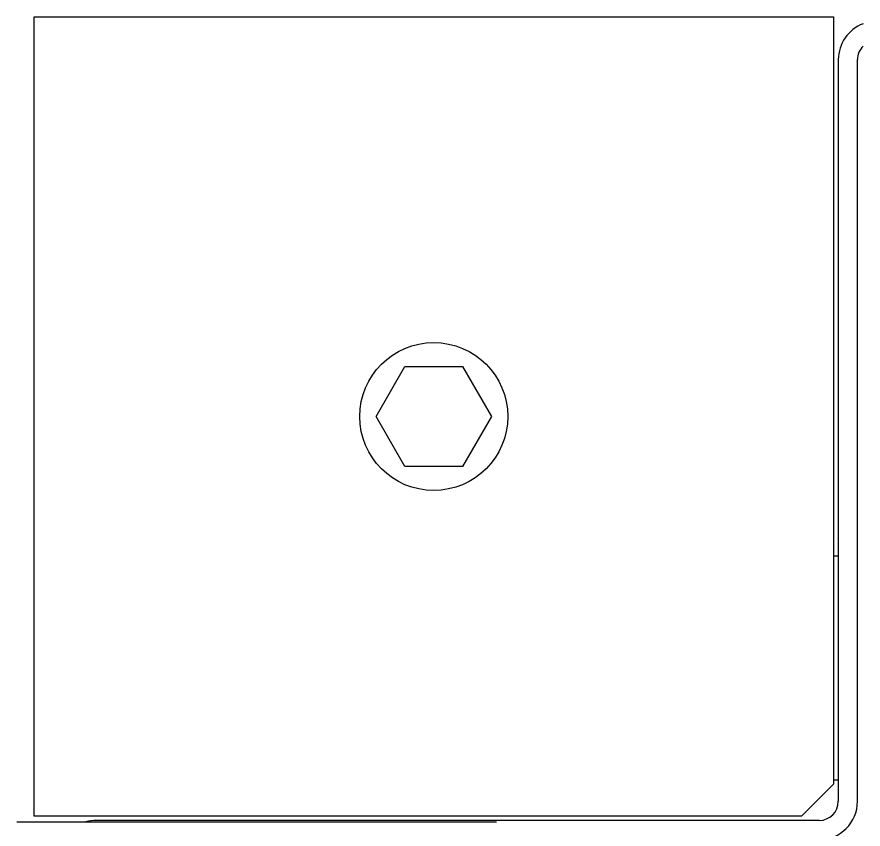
# Model space of a CAD drawing. Header units: millimetres. Extents: x -69706 to 52883, y -6882 to 68885.
# Drawn here: x -32047.7 to -31915.4, y 36503.8 to 36630.8 of the extents above; entities that cross this region are included whole.
import ezdxf

# ---------------------------------------------------------------- set-up
doc = ezdxf.new("R2010")
doc.units = ezdxf.units.MM
doc.layers.add('XFM1Q40$0$COL', color=1, linetype='Continuous')
doc.layers.add('XFM1Q40$0$M-EQPM-MAU', color=22, linetype='Continuous')

# ---------------------------------------------------------------- blocks, each defined once
blk = doc.blocks.new('XFM1Q40$0$A$C6DF15AF1')
at = {"layer": 'XFM1Q40$0$M-EQPM-MAU'}
for p, q in [((13665.37, -13800.019, -0.237), (13665.37, -13788.019, -0.237)), ((13665.37, -13788.019, -0.237), (13677.87, -13788.019, -0.237)), ((13677.87, -13788.019, -0.237), (13677.87, -13800.519, -0.237)), ((13665.279, -13788.251, 0.506), (13665.279, -13795.251, 0.506)), ((13665.302, -13800.295, -0.248), (13665.302, -13788.995, -0.248)), ((13670.838, -13793.818, 1.932), (13671.62, -13793.367, 1.932)), ((13671.62, -13793.367, 1.932), (13672.401, -13793.818, 1.932)), ((13670.838, -13794.72, 1.932), (13670.838, -13793.818, 1.932)), ((13672.401, -13793.818, 1.932), (13672.401, -13794.72, 1.932)), ((13671.62, -13795.171, 1.932), (13670.838, -13794.72, 1.932)), ((13672.401, -13794.72, 1.932), (13671.62, -13795.171, 1.932)), ((13665.87, -13800.519, -0.237), (13665.37, -13800.019, -0.237)), ((13677.87, -13800.519, -0.237), (13665.87, -13800.519, -0.237)), ((13665.939, -13800.519, -5.902), (13665.939, -13800.595, -5.902)), ((13669.439, -13800.519, -5.902), (13669.439, -13800.595, -5.902)), ((13677.202, -13800.595, -0.248), (13665.602, -13800.595, -0.248)), ((13669.717, -13800.581, -0.237), (13669.717, -13800.581, -0.237)), ((13665.602, -13800.895, -0.248), (13677.202, -13800.895, -0.248))]:
    blk.add_line(p, q, dxfattribs=at)
blk.add_circle((13671.62, -13794.269, 0.011), 1.157, dxfattribs=at)
at = {"layer": 'XFM1Q40$0$M-EQPM-MAU', "extrusion": (1, 1.22465e-16, 0)}
blk.add_arc((-13788.251, 0.006, 13665.279), 0.5, 360, 90, dxfattribs=at)
at = {"layer": 'XFM1Q40$0$M-EQPM-MAU'}
for centre, radius, start, end in [((13664.702, -13788.995, -0.248), 0.6, 0, 15.8538), ((13665.602, -13800.295, -0.248), 0.6, 180, 270), ((13665.602, -13800.295, -0.248), 0.3, 180, 270), ((13677.202, -13801.195, -0.248), 0.6, 20.8772, 90), ((13677.202, -13801.195, -0.248), 0.3, 45.4624, 90)]:
    blk.add_arc(centre, radius, start, end, dxfattribs=at)
blk = doc.blocks.new('XFM1Q40$0$A$C400517eb')
at = {"layer": 'XFM1Q40$0$COL', "xscale": 10.00000000000001, "yscale": 10.00000000000001, "zscale": 10.00000000000001, "rotation": 90}
blk.add_blockref('XFM1Q40$0$A$C6DF15AF1', (147014.81, -51517.22), dxfattribs=at)

msp = doc.modelspace()

# ---------------------------------------------------------------- block references
msp.add_blockref('XFM1Q40$0$A$C400517eb', (-316940.039, -48630.666))

doc.saveas('drawing.dxf')
